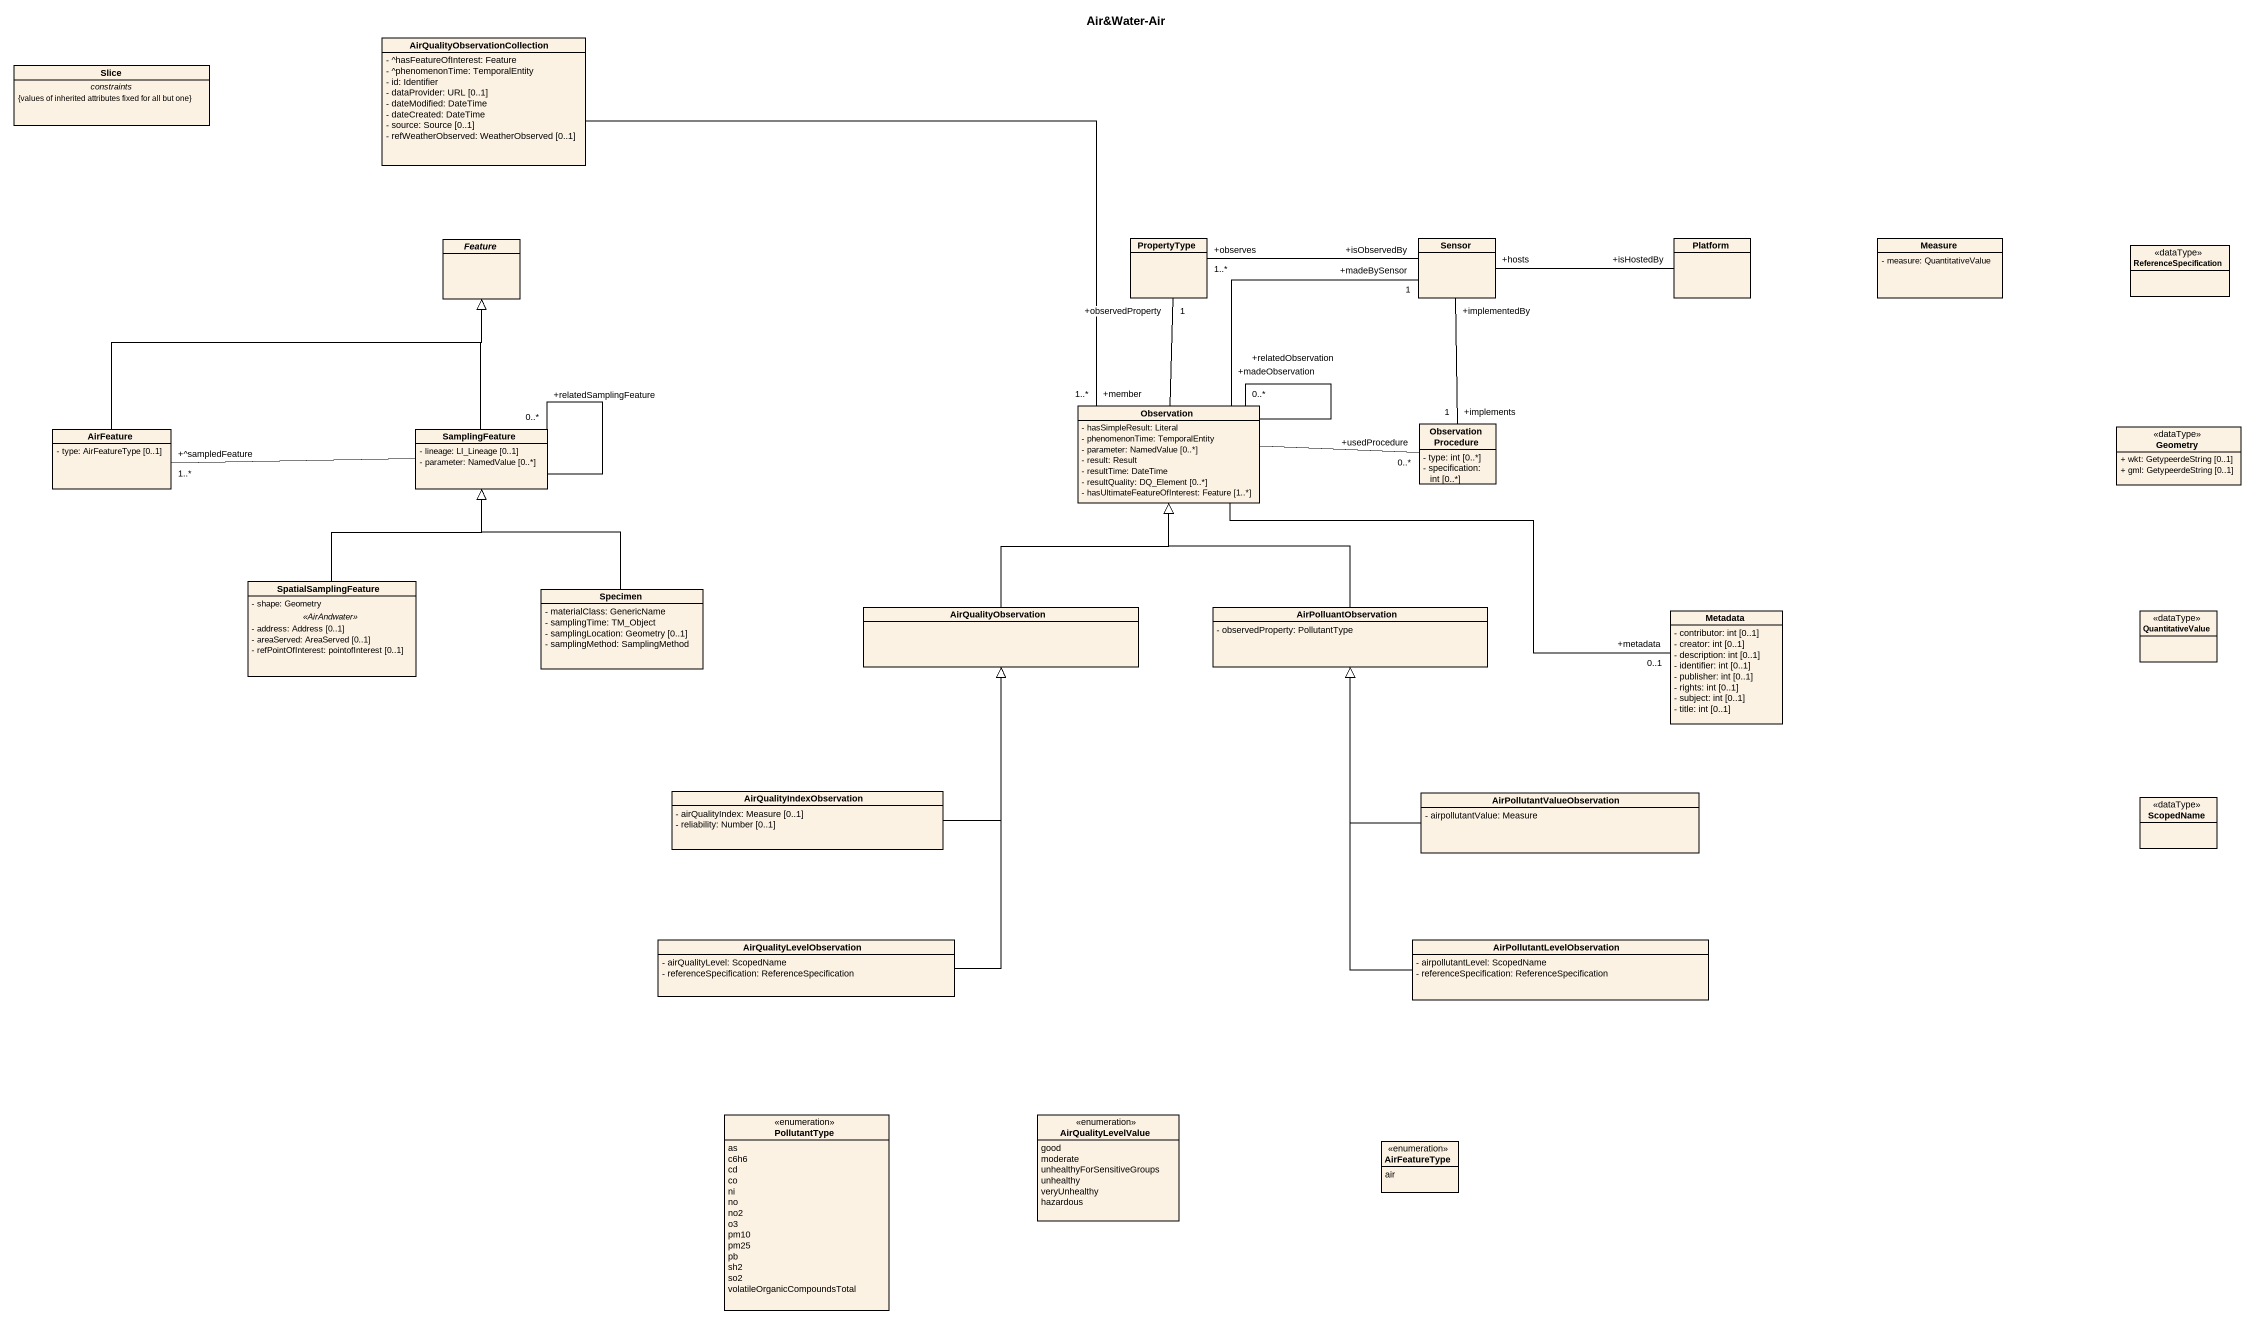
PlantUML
@startuml
title Air&Water-Air
hide circle
hide empty members
skinparam classAttributeIconSize 0
class Slice {
  -- constraints --
  {values of inherited attributes fixed for all but one}
}
class "AirQualityObservationCollection" as AirQualityObservationCollect {
  - ^hasFeatureOfInterest: Feature
  - ^phenomenonTime: TemporalEntity
  - id: Identifier
  - dataProvider: URL [0..1]
  - dateModified: DateTime
  - dateCreated: DateTime
  - source: Source [0..1]
  - refWeatherObserved: WeatherObserved [0..1]
}
abstract class Feature
class PropertyType
class Sensor
class Platform
class Measure {
  - measure: QuantitativeValue
}
class ReferenceSpecification <<dataType>>
class Observation {
  - hasSimpleResult: Literal
  - phenomenonTime: TemporalEntity
  - parameter: NamedValue [0..*]
  - result: Result
  - resultTime: DateTime
  - resultQuality: DQ_Element [0..*]
  - hasUltimateFeatureOfInterest: Feature [1..*]
}
class AirFeature {
  - type: AirFeatureType [0..1]
}
class SamplingFeature {
  - lineage: LI_Lineage [0..1]
  - parameter: NamedValue [0..*]
}
class ObservationProcedure {
  - type: int [0..*]
  - specification: int [0..*]
}
class Geometry <<dataType>> {
  + wkt: GetypeerdeString [0..1]
  + gml: GetypeerdeString [0..1]
}
class SpatialSamplingFeature {
  - shape: Geometry
  .. <<AirAndwater>> ..
  - address: Address [0..1]
  - areaServed: AreaServed [0..1]
  - refPointOfInterest: pointofInterest [0..1]
}
class Specimen {
  - materialClass: GenericName
  - samplingTime: TM_Object
  - samplingLocation: Geometry [0..1]
  - samplingMethod: SamplingMethod
}
class AirQualityObservation
class AirPolluantObservation {
  - observedProperty: PollutantType
}
class Metadata {
  - contributor: int [0..1]
  - creator: int [0..1]
  - description: int [0..1]
  - identifier: int [0..1]
  - publisher: int [0..1]
  - rights: int [0..1]
  - subject: int [0..1]
  - title: int [0..1]
}
class QuantitativeValue <<dataType>>
class AirQualityIndexObservation {
  - airQualityIndex: Measure [0..1]
  - reliability: Number [0..1]
}
class AirPollutantValueObservation {
  - airpollutantValue: Measure
}
class ScopedName <<dataType>>
class AirQualityLevelObservation {
  - airQualityLevel: ScopedName
  - referenceSpecification: ReferenceSpecification
}
class AirPollutantLevelObservation {
  - airpollutantLevel: ScopedName
  - referenceSpecification: ReferenceSpecification
}
enum PollutantType {
  as
  c6h6
  cd
  co
  ni
  no
  no2
  o3
  pm10
  pm25
  pb
  sh2
  so2
  volatileOrganicCompoundsTotal
}
enum AirQualityLevelValue {
  good
  moderate
  unhealthyForSensitiveGroups
  unhealthy
  veryUnhealthy
  hazardous
}
enum AirFeatureType {
  air
}
Sensor "+isObservedBy" -left- "+observes\n1..*" PropertyType
Sensor "+hosts" -right- "+isHostedBy" Platform
Sensor "+implementedBy" -- "+implements\n1" ObservationProcedure
Observation "+member\n1..*" -left- AirQualityObservationCollect
Observation -up- "+observedProperty\n1" PropertyType
Observation "+madeObservation" -up- "+madeBySensor\n1" Sensor
Observation -- "+relatedObservation\n0..*" Observation
Observation -right- "+usedProcedure\n0..*" ObservationProcedure
Observation -right- "+metadata\n0..1" Metadata
AirFeature -right-|> Feature
SamplingFeature -up-|> Feature
SamplingFeature -left- "+^sampledFeature\n1..*" AirFeature
SamplingFeature -- "+relatedSamplingFeature\n0..*" SamplingFeature
SpatialSamplingFeature -up-|> SamplingFeature
Specimen -up-|> SamplingFeature
AirQualityObservation -up-|> Observation
AirPolluantObservation -up-|> Observation
AirQualityIndexObservation -up-|> AirQualityObservation
AirPollutantValueObservation -up-|> AirPolluantObservation
AirQualityLevelObservation -up-|> AirQualityObservation
AirPollutantLevelObservation -up-|> AirPolluantObservation
@enduml
